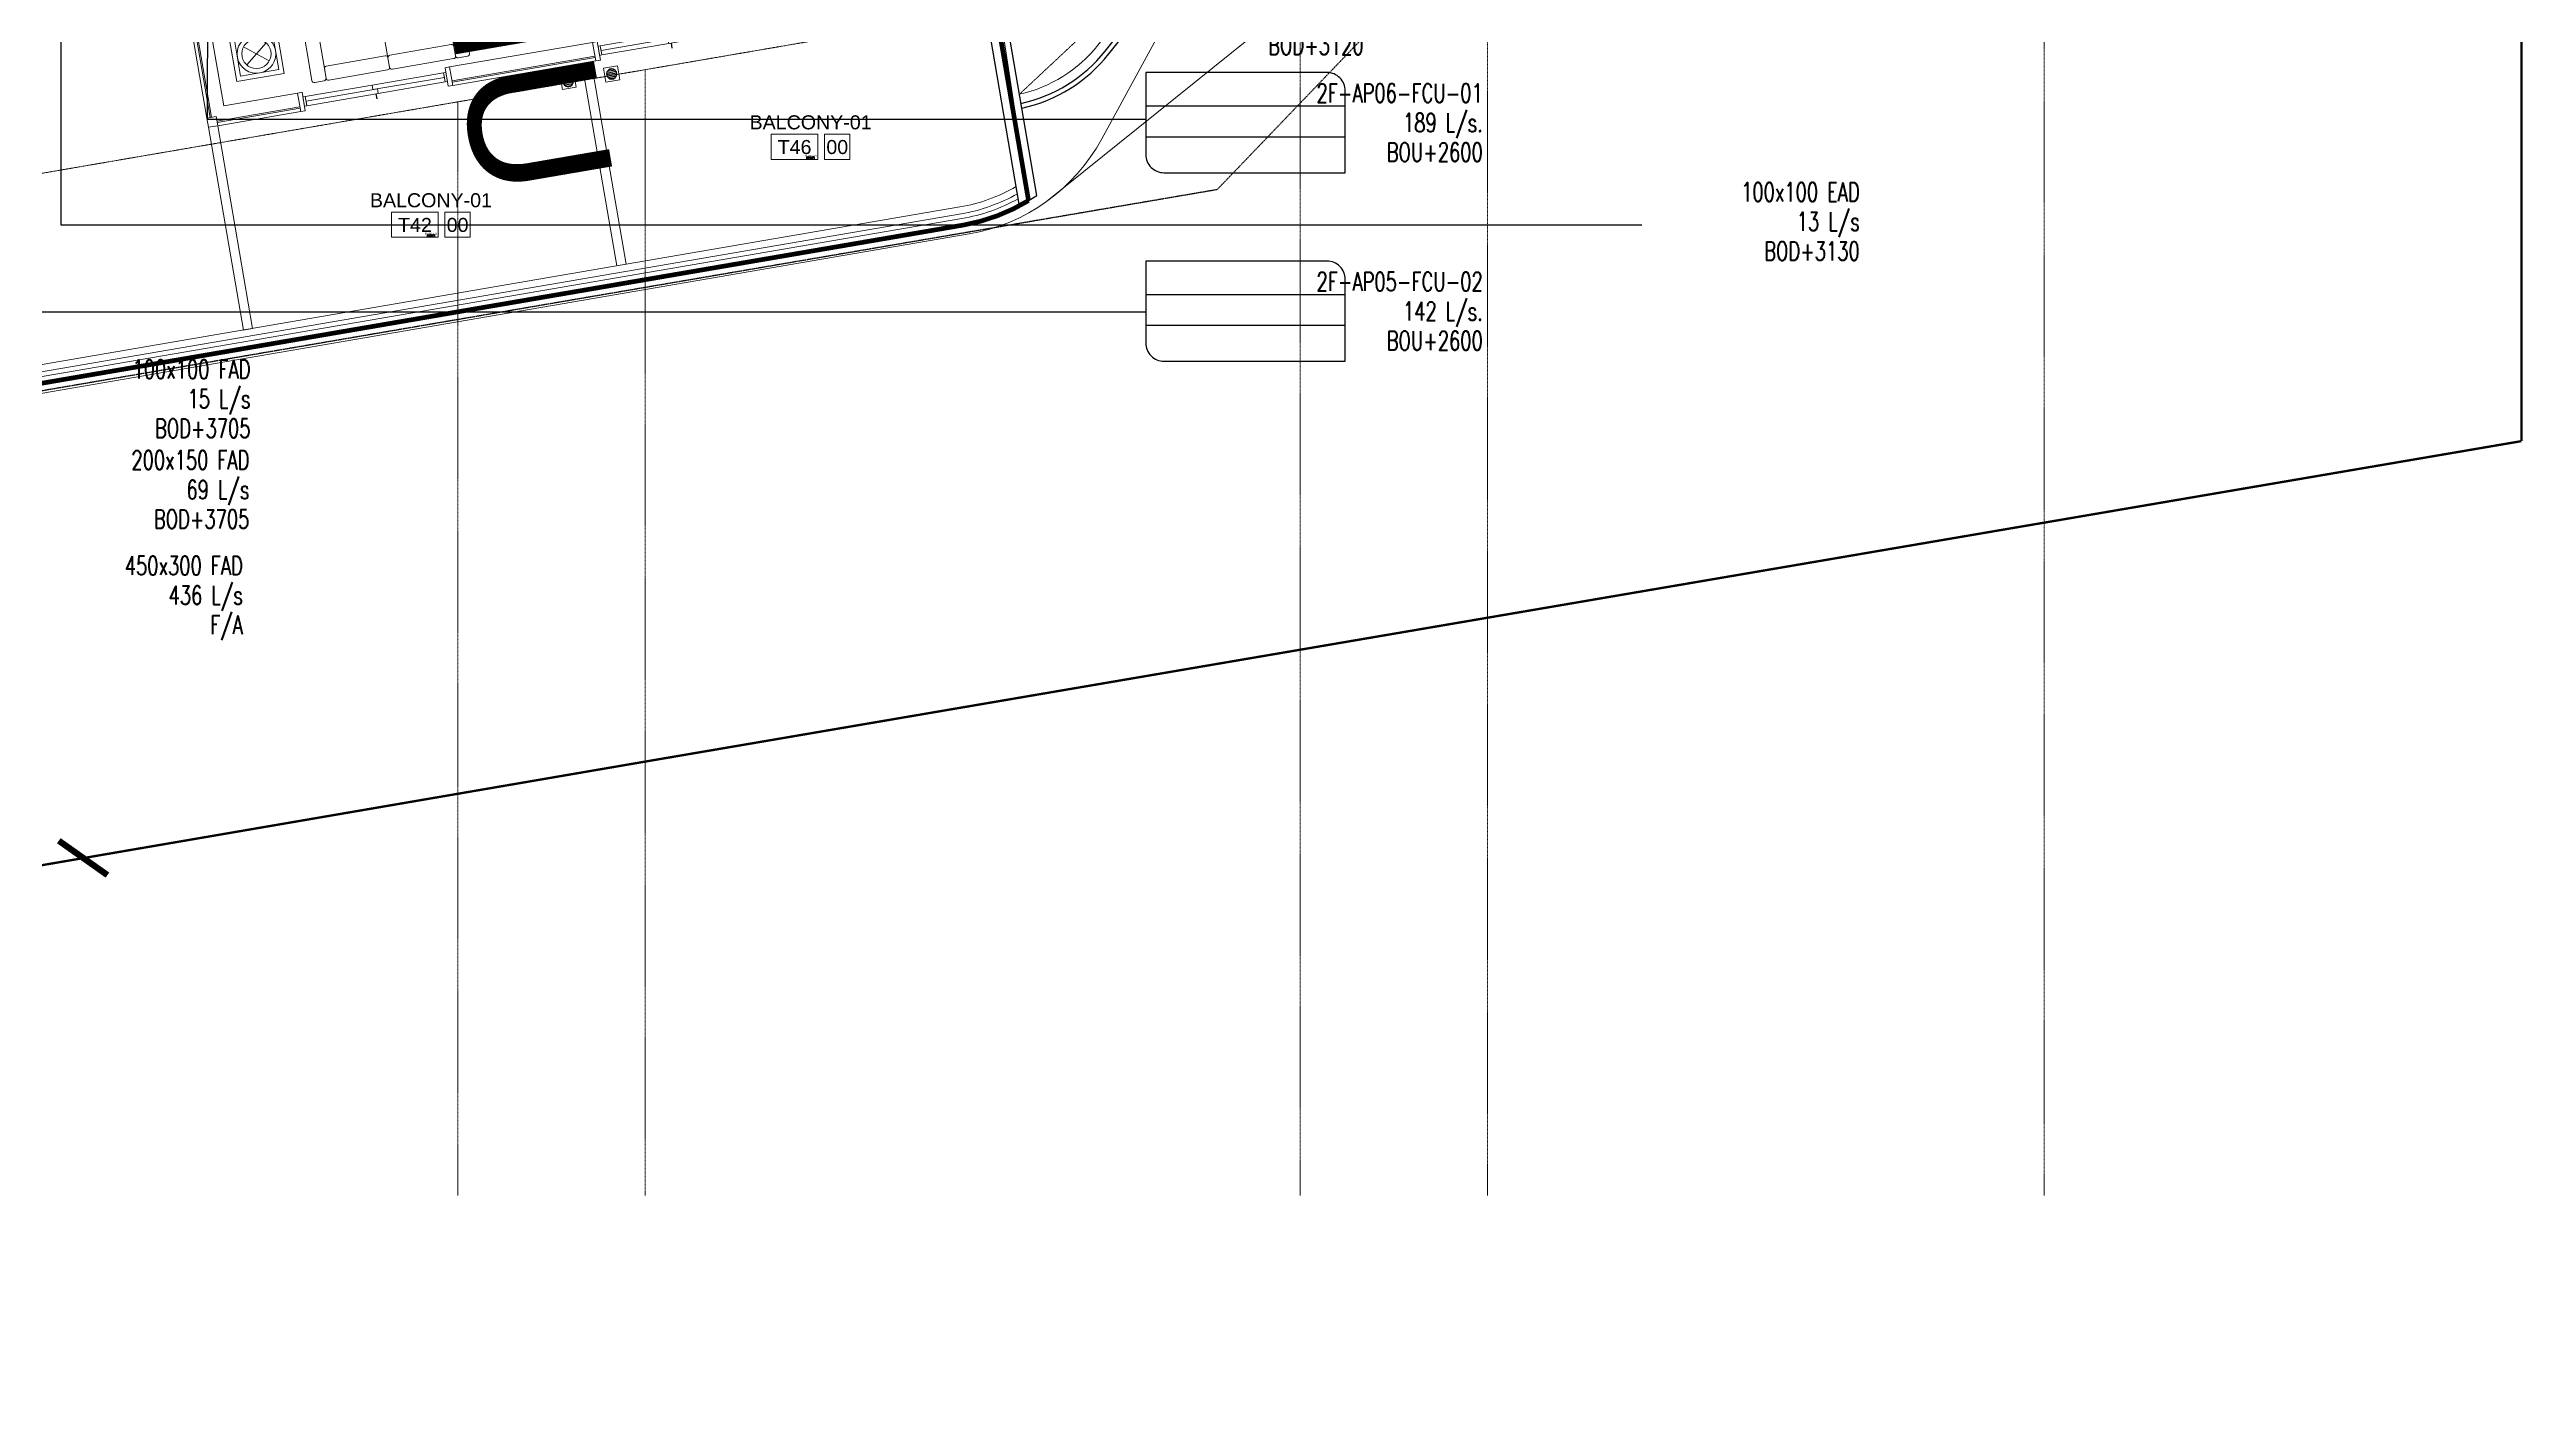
# Model space of a CAD drawing. Header units: millimetres. Extents: x -9226 to 166212, y -13 to 97274.
# Drawn here: x 33584 to 60013, y -12 to 14498 of the extents above; entities that cross this region are included whole.
import ezdxf
from ezdxf.enums import TextEntityAlignment as Align

# ---------------------------------------------------------------- set-up
doc = ezdxf.new("R2010")
doc.units = ezdxf.units.MM
for name, pattern in [('23491-A-XR-GRID$0$23288-XR-Unit GRIDS$0$CENTER2', [28.575, 19.05, -3.175, 3.175, -3.175]), ('23491-GN-XR-PLOT LIMIT$0$DASHED', [0.75, 0.5, -0.25]), ('23491-GN-XR-PLOT LIMIT$0$PHANTOM2', [1.25, 0.625, -0.125, 0.125, -0.125, 0.125, -0.125]), ('23491-XR-AR-2ND FLOOR PLAN$0$1290A0 sheet$0$AUDIT_D_051024121621-1', [0]), ('23491-XR-AR-2ND FLOOR PLAN$0$23491-XR-AR-TYP FLOOR 2ND TO 18TH$0$23491-XR-AR-TYP-FLOOR$0$HIDDEN', [9.525, 6.35, -3.175])]:
    doc.linetypes.add(name, pattern=pattern)
doc.layers.get('0').update_dxf_attribs({"color": 8})
doc.layers.get('Defpoints').update_dxf_attribs({"color": 8})
for name, color, linetype in [('0-AC TEXT', 7, 'Continuous'), ('1.STR', 8, 'Continuous'), ('23491-GN-XR-PLOT LIMIT$0$ARCADE', 8, 'Continuous'), ('23491-GN-XR-PLOT LIMIT$0$BUILDING', 8, 'Continuous'), ('23491-GN-XR-PLOT LIMIT$0$PODIUM', 8, 'Continuous'), ('23491-XR-AR-2ND FLOOR PLAN$0$23491-XR-AR-TYP FLOOR 2ND TO 18TH$0$23491-XR-AR-TYP-FLOOR$0$A-gs-WALL EXTERIOR', 8, 'Continuous'), ('23491-XR-AR-2ND FLOOR PLAN$0$23491-XR-AR-TYP-FLOOR$0$A-ELC-DP', 8, 'Continuous'), ('23491-XR-AR-2ND FLOOR PLAN$0$23491-XR-AR-TYP-FLOOR$0$A-ELC-DP @ 100', 8, 'Continuous'), ('23491-XR-AR-2ND FLOOR PLAN$0$23491-XR-AR-TYP-FLOOR$0$A-ELC-DP @ 1000', 8, 'Continuous'), ('23491-XR-AR-2ND FLOOR PLAN$0$23491-XR-AR-TYP-FLOOR$0$A-ELC-DP @ 2000', 8, 'Continuous'), ('23491-XR-AR-2ND FLOOR PLAN$0$23491-XR-AR-TYP-FLOOR$0$A-ELC-DP @ 250', 8, 'Continuous'), ('23491-XR-AR-2ND FLOOR PLAN$0$23491-XR-AR-TYP-FLOOR$0$A-ELC-DP @ 500', 8, 'Continuous'), ('23491-XR-AR-2ND FLOOR PLAN$0$NEC-DR-FIXTURES', 8, 'Continuous'), ('cloud', 15, 'Continuous'), ('FAD', 3, 'Continuous'), ('TAGGING', 7, 'Continuous')]:
    doc.layers.add(name, color=color, linetype=linetype)
for name, color, linetype, lineweight in [('1.TAGGING', 7, 'Continuous', 5), ('1.XREF', 8, 'Continuous', 9), ('23491-A-XR-GRID$0$G-ANNO-GRID', 8, '23491-A-XR-GRID$0$23288-XR-Unit GRIDS$0$CENTER2', 0), ('23491-GN-XR-PLOT LIMIT$0$A-ANNO-DIMS', 8, 'Continuous', 9), ('23491-GN-XR-PLOT LIMIT$0$G-ANNO-TTLB', 8, 'Continuous', 5), ('23491-XR-AR-2ND FLOOR PLAN$0$23491-XR-AR-TYP FLOOR 2ND TO 18TH$0$23491-XR-AR-TYP-FLOOR$0$A-FLOR-HRAL', 8, 'Continuous', 15), ('23491-XR-AR-2ND FLOOR PLAN$0$23491-XR-AR-TYP FLOOR 2ND TO 18TH$0$23491-XR-AR-TYP-FLOOR$0$A-FLOR-OVHD', 8, '23491-XR-AR-2ND FLOOR PLAN$0$23491-XR-AR-TYP FLOOR 2ND TO 18TH$0$23491-XR-AR-TYP-FLOOR$0$HIDDEN', 15), ('23491-XR-AR-2ND FLOOR PLAN$0$23491-XR-AR-TYP FLOOR 2ND TO 18TH$0$23491-XR-AR-TYP-FLOOR$0$A-FLOR-PN00', 8, 'Continuous', 5), ('23491-XR-AR-2ND FLOOR PLAN$0$23491-XR-AR-TYP FLOOR 2ND TO 18TH$0$23491-XR-AR-TYP-FLOOR$0$A-VM-WALL LOW', 8, 'Continuous', 0), ('23491-XR-AR-2ND FLOOR PLAN$0$23491-XR-AR-TYP FLOOR 2ND TO 18TH$0$23491-XR-AR-TYP-FLOOR$0$A-WALL', 8, 'Continuous', 30), ('23491-XR-AR-2ND FLOOR PLAN$0$23491-XR-AR-TYP-FLOOR$0$A-FURN-FREE-PLAN', 8, 'Continuous', 5), ('23491-XR-AR-2ND FLOOR PLAN$0$23491-XR-AR-TYP-FLOOR$0$A-Glaz-Sill', 8, 'Continuous', 5), ('23491-XR-AR-2ND FLOOR PLAN$0$23491-XR-AR-TYP-FLOOR$0$A-GLAZ-WNDO', 8, 'Continuous', 13), ('23491-XR-AR-2ND FLOOR PLAN$0$23491-XR-AR-TYP-FLOOR$0$A-WALL-CAVI', 8, 'Continuous', 15), ('23491-XR-AR-2ND FLOOR PLAN$0$A-ANNO-DIMS', 8, 'Continuous', 5), ('23491-XR-AR-2ND FLOOR PLAN$0$A-FLOR-IDEN', 8, 'Continuous', 9), ('23491-XR-AR-2ND FLOOR PLAN$0$A-FLOR-IDEN @ 10', 8, 'Continuous', 9), ('23491-XR-AR-2ND FLOOR PLAN$0$A-FLOR-IDEN @ 100', 8, 'Continuous', 9), ('23491-XR-AR-2ND FLOOR PLAN$0$A-FLOR-IDEN @ 5', 8, 'Continuous', 9), ('23491-XR-AR-2ND FLOOR PLAN$0$A-FLOR-IDEN @ 8', 8, 'Continuous', 9), ('23491-XR-AR-2ND FLOOR PLAN$0$A-WALL-CAVI', 8, 'Continuous', 15), ('23491-XR-AR-2ND FLOOR PLAN$0$NEC- Glass', 8, 'Continuous', 5), ('A-ANNO-DIMS', 8, 'Continuous', 9), ('MH SLAB', 15, 'Continuous', 0)]:
    doc.layers.add(name, color=color, linetype=linetype, lineweight=lineweight)
doc.styles.add('23491-XR-AR-2ND FLOOR PLAN$0$23491-XR-AR-TYP-FLOOR$0$SDC-TEXT-ARB', font='sdc-arb.shx')
doc.styles.add('23491-XR-AR-2ND FLOOR PLAN$0$SDC-TEXT_4_2', font='arial.ttf')
doc.styles.add('ROMANS', font='isocp.shx', dxfattribs={"width": 0.8})
doc.styles.add('ROMANS100', font='romans.shx', dxfattribs={"width": 0.7, "height": 100})
doc.dimstyles.new('JSE', dxfattribs={"dimtxt": 50, "dimasz": 150, "dimexe": 0.18, "dimexo": 0.0625, "dimgap": 50, "dimtad": 0, "dimdec": 0, "dimrnd": 5, "dimzin": 0, "dimdsep": 46, "dimtxsty": 'ROMANS', "dimcen": 0.09, "dimclrd": 7, "dimclre": 7, "dimclrt": 7, "dimadec": 0, "dimazin": 0, "dimtfac": 1, "dimtdec": 0, "dimtofl": 0, "dimtmove": 0, "dimatfit": 3, "dimfxl": 1, "dimtolj": 1, "dimtzin": 0, "dimarcsym": 1})

# ---------------------------------------------------------------- blocks, each defined once
blk = doc.blocks.new('23491-XR-AR-2ND FLOOR PLAN$0$23491-XR-AR-TYP-FLOOR$0$A$C1DBE6DB0')
at = {"color": 8, "linetype": 'ByBlock'}
for p, q in [((-0.395, 0), (0.395, 0)), ((-1.287, -0.025), (-1.287, -0.022)), ((-1.287, -0.737), (-1.287, -0.025)), ((-1.262, 0), (-1.16, 0)), ((-1.16, 0), (-1.262, 0)), ((-1.16, 0), (-0.446, 0)), ((-1.135, -0.025), (-1.135, -0.737)), ((-0.42, -0.025), (-0.42, -0.635)), ((-0.42, -0.635), (-0.42, -0.025)), ((0.269, -0.737), (0.269, -0.026)), ((0.294, -0.001), (0.396, -0.001)), ((0.421, -0.026), (0.421, -0.737)), ((-1.16, -0.762), (-1.262, -0.762)), ((-1.135, -0.737), (-1.135, -0.635)), ((-1.11, -0.61), (-0.446, -0.61)), ((-0.446, -0.762), (-1.11, -0.762)), ((-0.42, -0.635), (-0.42, -0.737)), ((-0.42, -0.737), (-0.42, -0.635)), ((-0.395, -0.61), (0.244, -0.61)), ((0.244, -0.762), (-0.395, -0.762)), ((0.269, -0.635), (0.269, -0.737)), ((0.396, -0.763), (0.294, -0.763))]:
    blk.add_line(p, q, dxfattribs=at)
for centre, start, end in [((-1.262, -0.025), 90, 180), ((-1.16, -0.025), 0, 90), ((-0.446, -0.025), 0, 90), ((-0.395, -0.025), 90, 180), ((0.395, -0.025), 45, 90), ((0.294, -0.026), 90, 180), ((0.396, -0.026), 0, 90), ((-1.262, -0.737), 180, 270), ((-1.16, -0.737), 270, 0), ((-1.11, -0.635), 90, 180), ((-1.11, -0.737), 180, 270), ((-0.446, -0.635), 0, 90), ((-0.446, -0.737), 270, 0), ((-0.395, -0.635), 90, 180), ((-0.395, -0.737), 180, 270), ((0.244, -0.635), 0, 90), ((0.244, -0.737), 270, 0), ((0.294, -0.737), 180, 270), ((0.396, -0.737), 270, 0)]:
    blk.add_arc(centre, 0.0254, start, end, dxfattribs=at)
blk = doc.blocks.new('23491-XR-AR-2ND FLOOR PLAN$0$23491-XR-AR-TYP-FLOOR$0$A$C6AB24184')
at = {"color": 8, "linetype": 'ByBlock'}
for p, q in [((-0.514, 0), (-0.514, 0.514)), ((-0.514, 0.514), (0, 0.514)), ((-0.464, 0.05), (-0.464, 0.464)), ((-0.464, 0.464), (-0.05, 0.464)), ((-0.159, 0.379), (-0.355, 0.135)), ((-0.159, 0.135), (-0.355, 0.379)), ((-0.05, 0.464), (-0.05, 0.05)), ((0, 0.514), (0, 0)), ((0, 0), (-0.514, 0)), ((-0.05, 0.05), (-0.464, 0.05))]:
    blk.add_line(p, q, dxfattribs=at)
for radius in [0.207, 0.157]:
    blk.add_circle((-0.257, 0.257), radius, dxfattribs=at)
blk = doc.blocks.new('*U722')
at = {"layer": '23491-XR-AR-2ND FLOOR PLAN$0$23491-XR-AR-TYP-FLOOR$0$A-ELC-DP @ 100', "color": 8, "lineweight": 25, "insert": (129, 100), "char_height": 72.15, "attachment_point": 1, "style": '23491-XR-AR-2ND FLOOR PLAN$0$23491-XR-AR-TYP-FLOOR$0$SDC-TEXT-ARB'}
blk.add_mtext_dynamic_manual_height_columns('{\\fArial|b0|i0|c0|p34;ONU}', width=72.15, gutter_width=361, heights=[0], dxfattribs=at)
at = {"layer": '23491-XR-AR-2ND FLOOR PLAN$0$23491-XR-AR-TYP-FLOOR$0$A-ELC-DP @ 1000', "color": 8, "lineweight": 25, "insert": (129, 100), "char_height": 721.49, "attachment_point": 1, "style": '23491-XR-AR-2ND FLOOR PLAN$0$23491-XR-AR-TYP-FLOOR$0$SDC-TEXT-ARB'}
blk.add_mtext_dynamic_manual_height_columns('{\\fArial|b0|i0|c0|p34;ONU}', width=721.49, gutter_width=3607, heights=[0], dxfattribs=at)
at = {"layer": '23491-XR-AR-2ND FLOOR PLAN$0$23491-XR-AR-TYP-FLOOR$0$A-ELC-DP @ 2000', "color": 8, "lineweight": 25, "insert": (129, 100), "char_height": 1442.99, "attachment_point": 1, "style": '23491-XR-AR-2ND FLOOR PLAN$0$23491-XR-AR-TYP-FLOOR$0$SDC-TEXT-ARB'}
blk.add_mtext_dynamic_manual_height_columns('{\\fArial|b0|i0|c0|p34;ONU}', width=1442.99, gutter_width=7215, heights=[0], dxfattribs=at)
at = {"layer": '23491-XR-AR-2ND FLOOR PLAN$0$23491-XR-AR-TYP-FLOOR$0$A-ELC-DP @ 250', "color": 8, "lineweight": 25, "insert": (129, 100), "char_height": 180.37, "attachment_point": 1, "style": '23491-XR-AR-2ND FLOOR PLAN$0$23491-XR-AR-TYP-FLOOR$0$SDC-TEXT-ARB'}
blk.add_mtext_dynamic_manual_height_columns('{\\fArial|b0|i0|c0|p34;ONU}', width=180.37, gutter_width=902, heights=[0], dxfattribs=at)
at = {"layer": '23491-XR-AR-2ND FLOOR PLAN$0$23491-XR-AR-TYP-FLOOR$0$A-ELC-DP @ 500', "color": 8, "lineweight": 25, "insert": (129, 100), "char_height": 360.75, "attachment_point": 1, "style": '23491-XR-AR-2ND FLOOR PLAN$0$23491-XR-AR-TYP-FLOOR$0$SDC-TEXT-ARB'}
blk.add_mtext_dynamic_manual_height_columns('{\\fArial|b0|i0|c0|p34;ONU}', width=360.75, gutter_width=1804, heights=[0], dxfattribs=at)
blk = doc.blocks.new('23491-XR-AR-2ND FLOOR PLAN$0$23491-XR-AR-TYP-FLOOR$0$A$C81039be2')
h = blk.add_hatch()
h.set_pattern_fill('ANSI31', color=8, scale=66.494154, angle=-360, style=0)
h.set_pattern_definition([(45, (-6738.033, -3450.009), (-5.877308, 5.877308), [])])
h.paths.add_polyline_path([(600, 120), (0, 0), (600, 0)])
at = {"color": 8}
blk.add_line((0, 0), (600, 120), dxfattribs=at)
blk.add_lwpolyline([(0, 120), (0, 0), (600, 0), (600, 120)], close=True, dxfattribs=at)
at = {"layer": '23491-XR-AR-2ND FLOOR PLAN$0$23491-XR-AR-TYP-FLOOR$0$A-ELC-DP'}
blk.add_blockref('*U722', (0, 0), dxfattribs=at)
blk = doc.blocks.new('23491-XR-AR-2ND FLOOR PLAN$0$A$C1cb4348e')
at = {"layer": '23491-XR-AR-2ND FLOOR PLAN$0$23491-XR-AR-TYP-FLOOR$0$A-Glaz-Sill', "color": 8}
for p, q in [((100, 800), (100, 1525)), ((0, 750), (0, 25))]:
    blk.add_line(p, q, dxfattribs=at)
at = {"layer": '23491-XR-AR-2ND FLOOR PLAN$0$NEC- Glass', "color": 8}
for points in [[(100, 1550), (100, 1525), (0, 1525), (0, 1550)], [(0, 1525), (0, 750), (50, 750), (50, 1525)], [(50, 25), (50, 800), (100, 800), (100, 25)], [(100, 0), (100, 25), (0, 25), (0, 0)]]:
    blk.add_lwpolyline(points, close=True, dxfattribs=at)
at = {"layer": 'Defpoints', "color": 8}
blk.add_line((100, 775), (154, 775), dxfattribs=at)
blk = doc.blocks.new('23491-XR-AR-2ND FLOOR PLAN$0$A$C98741eb2')
at = {"layer": '23491-XR-AR-2ND FLOOR PLAN$0$23491-XR-AR-TYP-FLOOR$0$A-Glaz-Sill', "color": 8}
for p, q in [((3430, 1885, 0), (3630, 725, 0)), ((3810, 858, 0), (3627, 1918, 0)), ((6224, 1273, 0), (7752, 1535, 0)), ((7786, 1338, 0), (6258, 1075, 0)), ((4632, 796, 0), (3745, 644, 0)), ((3810, 858, 0), (4598, 993, 0))]:
    blk.add_line(p, q, dxfattribs=at)
at = {"layer": '23491-XR-AR-2ND FLOOR PLAN$0$23491-XR-AR-TYP-FLOOR$0$A-GLAZ-WNDO', "color": 8}
for points in [[(7786, 1338), (7835, 1346), (7801, 1543), (7752, 1535)], [(6209, 1067), (6258, 1075), (6224, 1273), (6175, 1264)], [(4681, 804), (4632, 796), (4598, 993), (4648, 1002)]]:
    blk.add_lwpolyline(points, close=True, dxfattribs=at)
at = {"layer": '23491-XR-AR-2ND FLOOR PLAN$0$23491-XR-AR-TYP-FLOOR$0$A-GLAZ-WNDO', "color": 8, "elevation": 0}
blk.add_lwpolyline([(3728, 742), (3745, 644), (3647, 627), (3630, 725)], close=True, dxfattribs=at)
at = {"layer": '23491-XR-AR-2ND FLOOR PLAN$0$NEC- Glass', "color": 8}
for p, q in [((3466, 1891), (3665, 731)), ((3480, 1893), (3679, 734)), ((7777, 1387), (6250, 1125)), ((7780, 1373), (6252, 1111)), ((4624, 845), (3737, 693)), ((4626, 831), (3739, 679))]:
    blk.add_line(p, q, dxfattribs=at)
at = {"layer": '23491-XR-AR-2ND FLOOR PLAN$0$A-ANNO-DIMS', "color": 8, "xscale": -1, "rotation": 99.75027176316534}
blk.add_blockref('23491-XR-AR-2ND FLOOR PLAN$0$A$C1cb4348e', (9337, 1757), dxfattribs=at)
at = {"layer": '23491-XR-AR-2ND FLOOR PLAN$0$A-ANNO-DIMS', "color": 8, "rotation": 279.7502717629613}
blk.add_blockref('23491-XR-AR-2ND FLOOR PLAN$0$A$C1cb4348e', (4656, 952), dxfattribs=at)
blk = doc.blocks.new('*U507')
at = {"color": 8, "linetype": 'ByBlock'}
for points in [[(1.3, 0), (-7, 0), (-7, 4.5), (1.3, 4.5)], [(2.5, 0), (7, 0), (7, 4.5), (2.5, 4.5)]]:
    blk.add_lwpolyline(points, close=True, dxfattribs=at)
at = {"color": 8, "linetype": 'ByBlock', "style": '23491-XR-AR-2ND FLOOR PLAN$0$SDC-TEXT_4_2'}
for tag, p in [('ROOM-NAME-2', (0, 9.95)), ('ROOM-NAME-1', (0, 6.6)), ('ROOM-NO.', (-2.85, 2.2)), ('ROOM-FINISH', (4.75, 2.2))]:
    blk.add_attdef(tag, text='', height=2.5, dxfattribs=at).set_placement(p, align=Align.MIDDLE_CENTER)
blk = doc.blocks.new('*U742')
at = {"layer": '23491-XR-AR-2ND FLOOR PLAN$0$A-FLOR-IDEN @ 10', "color": 8}
ref = blk.add_blockref('*U507', (37661, 12490), dxfattribs=dict(at, xscale=5.999999999999999, yscale=5.999999999999999, zscale=5.999999999999999))
ref.add_attrib('ROOM-NO.', 'T42', dxfattribs={"layer": '0', "color": 0, "linetype": 'ByBlock', "height": 15, "style": '23491-XR-AR-2ND FLOOR PLAN$0$SDC-TEXT_4_2'}).set_placement((37644, 12503), align=Align.MIDDLE_CENTER)
ref.add_attrib('ROOM-FINISH', '00', dxfattribs={"layer": '0', "color": 0, "linetype": 'ByBlock', "height": 15, "style": '23491-XR-AR-2ND FLOOR PLAN$0$SDC-TEXT_4_2'}).set_placement((37689, 12503), align=Align.MIDDLE_CENTER)
ref.add_attrib('ROOM-NAME-1', 'BALCONY-01', dxfattribs={"layer": '0', "color": 0, "linetype": 'ByBlock', "height": 15, "style": '23491-XR-AR-2ND FLOOR PLAN$0$SDC-TEXT_4_2'}).set_placement((37661, 12530), align=Align.MIDDLE_CENTER)
at = {"layer": '23491-XR-AR-2ND FLOOR PLAN$0$A-FLOR-IDEN @ 100', "color": 8}
ref = blk.add_blockref('*U507', (37661, 12490), dxfattribs=dict(at, xscale=60, yscale=60, zscale=60))
ref.add_attrib('ROOM-NO.', 'T42', dxfattribs={"layer": '0', "color": 0, "linetype": 'ByBlock', "height": 150, "style": '23491-XR-AR-2ND FLOOR PLAN$0$SDC-TEXT_4_2'}).set_placement((37490, 12622), align=Align.MIDDLE_CENTER)
ref.add_attrib('ROOM-FINISH', '00', dxfattribs={"layer": '0', "color": 0, "linetype": 'ByBlock', "height": 150, "style": '23491-XR-AR-2ND FLOOR PLAN$0$SDC-TEXT_4_2'}).set_placement((37946, 12622), align=Align.MIDDLE_CENTER)
ref.add_attrib('ROOM-NAME-1', 'BALCONY-01', dxfattribs={"layer": '0', "color": 0, "linetype": 'ByBlock', "height": 150, "style": '23491-XR-AR-2ND FLOOR PLAN$0$SDC-TEXT_4_2'}).set_placement((37661, 12886), align=Align.MIDDLE_CENTER)
at = {"layer": '23491-XR-AR-2ND FLOOR PLAN$0$A-FLOR-IDEN @ 5', "color": 8}
ref = blk.add_blockref('*U507', (37661, 12490), dxfattribs=dict(at, xscale=3, yscale=3, zscale=3))
ref.add_attrib('ROOM-NO.', 'T42', dxfattribs={"layer": '0', "color": 0, "linetype": 'ByBlock', "height": 7.5, "style": '23491-XR-AR-2ND FLOOR PLAN$0$SDC-TEXT_4_2'}).set_placement((37652, 12497), align=Align.MIDDLE_CENTER)
ref.add_attrib('ROOM-FINISH', '00', dxfattribs={"layer": '0', "color": 0, "linetype": 'ByBlock', "height": 7.5, "style": '23491-XR-AR-2ND FLOOR PLAN$0$SDC-TEXT_4_2'}).set_placement((37675, 12497), align=Align.MIDDLE_CENTER)
ref.add_attrib('ROOM-NAME-1', 'BALCONY-01', dxfattribs={"layer": '0', "color": 0, "linetype": 'ByBlock', "height": 7.5, "style": '23491-XR-AR-2ND FLOOR PLAN$0$SDC-TEXT_4_2'}).set_placement((37661, 12510), align=Align.MIDDLE_CENTER)
at = {"layer": '23491-XR-AR-2ND FLOOR PLAN$0$A-FLOR-IDEN @ 8', "color": 8}
ref = blk.add_blockref('*U507', (37661, 12490), dxfattribs=dict(at, xscale=4.8, yscale=4.8, zscale=4.8))
ref.add_attrib('ROOM-NO.', 'T42', dxfattribs={"layer": '0', "color": 0, "linetype": 'ByBlock', "height": 12, "style": '23491-XR-AR-2ND FLOOR PLAN$0$SDC-TEXT_4_2'}).set_placement((37647, 12501), align=Align.MIDDLE_CENTER)
ref.add_attrib('ROOM-FINISH', '00', dxfattribs={"layer": '0', "color": 0, "linetype": 'ByBlock', "height": 12, "style": '23491-XR-AR-2ND FLOOR PLAN$0$SDC-TEXT_4_2'}).set_placement((37683, 12501), align=Align.MIDDLE_CENTER)
ref.add_attrib('ROOM-NAME-1', 'BALCONY-01', dxfattribs={"layer": '0', "color": 0, "linetype": 'ByBlock', "height": 12, "style": '23491-XR-AR-2ND FLOOR PLAN$0$SDC-TEXT_4_2'}).set_placement((37661, 12522), align=Align.MIDDLE_CENTER)
blk = doc.blocks.new('*U746')
at = {"layer": '23491-XR-AR-2ND FLOOR PLAN$0$A-FLOR-IDEN @ 10', "color": 8}
ref = blk.add_blockref('*U507', (41718, 13323), dxfattribs=dict(at, xscale=5.999999999999999, yscale=5.999999999999999, zscale=5.999999999999999))
ref.add_attrib('ROOM-NO.', 'T46', dxfattribs={"layer": '0', "color": 0, "linetype": 'ByBlock', "height": 15, "style": '23491-XR-AR-2ND FLOOR PLAN$0$SDC-TEXT_4_2'}).set_placement((41701, 13336), align=Align.MIDDLE_CENTER)
ref.add_attrib('ROOM-FINISH', '00', dxfattribs={"layer": '0', "color": 0, "linetype": 'ByBlock', "height": 15, "style": '23491-XR-AR-2ND FLOOR PLAN$0$SDC-TEXT_4_2'}).set_placement((41746, 13336), align=Align.MIDDLE_CENTER)
ref.add_attrib('ROOM-NAME-1', 'BALCONY-01', dxfattribs={"layer": '0', "color": 0, "linetype": 'ByBlock', "height": 15, "style": '23491-XR-AR-2ND FLOOR PLAN$0$SDC-TEXT_4_2'}).set_placement((41718, 13362), align=Align.MIDDLE_CENTER)
at = {"layer": '23491-XR-AR-2ND FLOOR PLAN$0$A-FLOR-IDEN @ 100', "color": 8}
ref = blk.add_blockref('*U507', (41718, 13323), dxfattribs=dict(at, xscale=60, yscale=60, zscale=60))
ref.add_attrib('ROOM-NO.', 'T46', dxfattribs={"layer": '0', "color": 0, "linetype": 'ByBlock', "height": 150, "style": '23491-XR-AR-2ND FLOOR PLAN$0$SDC-TEXT_4_2'}).set_placement((41547, 13455), align=Align.MIDDLE_CENTER)
ref.add_attrib('ROOM-FINISH', '00', dxfattribs={"layer": '0', "color": 0, "linetype": 'ByBlock', "height": 150, "style": '23491-XR-AR-2ND FLOOR PLAN$0$SDC-TEXT_4_2'}).set_placement((42003, 13455), align=Align.MIDDLE_CENTER)
ref.add_attrib('ROOM-NAME-1', 'BALCONY-01', dxfattribs={"layer": '0', "color": 0, "linetype": 'ByBlock', "height": 150, "style": '23491-XR-AR-2ND FLOOR PLAN$0$SDC-TEXT_4_2'}).set_placement((41718, 13719), align=Align.MIDDLE_CENTER)
at = {"layer": '23491-XR-AR-2ND FLOOR PLAN$0$A-FLOR-IDEN @ 5', "color": 8}
ref = blk.add_blockref('*U507', (41718, 13323), dxfattribs=dict(at, xscale=3, yscale=3, zscale=3))
ref.add_attrib('ROOM-NO.', 'T46', dxfattribs={"layer": '0', "color": 0, "linetype": 'ByBlock', "height": 7.5, "style": '23491-XR-AR-2ND FLOOR PLAN$0$SDC-TEXT_4_2'}).set_placement((41709, 13329), align=Align.MIDDLE_CENTER)
ref.add_attrib('ROOM-FINISH', '00', dxfattribs={"layer": '0', "color": 0, "linetype": 'ByBlock', "height": 7.5, "style": '23491-XR-AR-2ND FLOOR PLAN$0$SDC-TEXT_4_2'}).set_placement((41732, 13329), align=Align.MIDDLE_CENTER)
ref.add_attrib('ROOM-NAME-1', 'BALCONY-01', dxfattribs={"layer": '0', "color": 0, "linetype": 'ByBlock', "height": 7.5, "style": '23491-XR-AR-2ND FLOOR PLAN$0$SDC-TEXT_4_2'}).set_placement((41718, 13343), align=Align.MIDDLE_CENTER)
at = {"layer": '23491-XR-AR-2ND FLOOR PLAN$0$A-FLOR-IDEN @ 8', "color": 8}
ref = blk.add_blockref('*U507', (41718, 13323), dxfattribs=dict(at, xscale=4.8, yscale=4.8, zscale=4.8))
ref.add_attrib('ROOM-NO.', 'T46', dxfattribs={"layer": '0', "color": 0, "linetype": 'ByBlock', "height": 12, "style": '23491-XR-AR-2ND FLOOR PLAN$0$SDC-TEXT_4_2'}).set_placement((41704, 13333), align=Align.MIDDLE_CENTER)
ref.add_attrib('ROOM-FINISH', '00', dxfattribs={"layer": '0', "color": 0, "linetype": 'ByBlock', "height": 12, "style": '23491-XR-AR-2ND FLOOR PLAN$0$SDC-TEXT_4_2'}).set_placement((41741, 13333), align=Align.MIDDLE_CENTER)
ref.add_attrib('ROOM-NAME-1', 'BALCONY-01', dxfattribs={"layer": '0', "color": 0, "linetype": 'ByBlock', "height": 12, "style": '23491-XR-AR-2ND FLOOR PLAN$0$SDC-TEXT_4_2'}).set_placement((41718, 13354), align=Align.MIDDLE_CENTER)
blk = doc.blocks.new('23491-GN-XR-PLOT LIMIT$0$_ArchTick')
at = {"color": 8, "linetype": 'ByBlock', "const_width": 0.15}
blk.add_lwpolyline([(-0.5, -0.5), (0.5, 0.5)], dxfattribs=at)
blk = doc.blocks.new('23491-GN-XR-PLOT LIMIT')
at = {"layer": '23491-GN-XR-PLOT LIMIT$0$ARCADE', "color": 8}
blk.add_lwpolyline([(48272, 23526, 0.000496), (5000, 16088), (5000, 11014, -0.000526), (50902, 18902), (55000, 23715), (55000, 82244), (50764, 86480), (9265, 86480), (5000, 82215), (5000, 81480), (48693, 81480), (50500, 80173), (50500, 25555)], format="xyb", close=True, dxfattribs=at)
at = {"layer": '23491-GN-XR-PLOT LIMIT$0$BUILDING', "color": 8, "linetype": '23491-GN-XR-PLOT LIMIT$0$DASHED', "ltscale": 15, "flags": 128}
blk.add_lwpolyline([(48693, 81480), (11336, 81480), (10000, 80144), (10000, 6804, -0.000414), (46066, 13003), (50500, 17624), (50500, 80173)], format="xyb", close=True, dxfattribs=at)
at = {"layer": '23491-GN-XR-PLOT LIMIT$0$G-ANNO-TTLB', "color": 8, "linetype": '23491-GN-XR-PLOT LIMIT$0$PHANTOM2', "ltscale": 25, "const_width": 25, "flags": 128}
blk.add_lwpolyline([(60000, 91480), (0, 91480), (0, 0, -0.000688), (60000, 10310)], format="xyb", close=True, dxfattribs=at)
at = {"layer": '23491-GN-XR-PLOT LIMIT$0$PODIUM', "color": 8, "linetype": '23491-GN-XR-PLOT LIMIT$0$DASHED', "ltscale": 15, "flags": 128}
blk.add_lwpolyline([(5000, 82215), (5000, 11014, -0.000526), (50902, 18902), (55000, 23715), (55000, 82244), (50764, 86480), (9265, 86480)], format="xyb", close=True, dxfattribs=at)
blk.add_lwpolyline([(5000, 82215), (5000, 11014, -0.000526), (50902, 18902), (55000, 23715), (55000, 82244), (50764, 86480), (9265, 86480)], format="xyb", close=True, dxfattribs=at)
at = {"layer": '23491-GN-XR-PLOT LIMIT$0$A-ANNO-DIMS', "color": 8, "xscale": 450, "yscale": 450, "zscale": 450, "rotation": 279.7397293280741}
blk.add_blockref('23491-GN-XR-PLOT LIMIT$0$_ArchTick', (33944, 5854), dxfattribs=at)
blk = doc.blocks.new('23491-XR-AR-2ND FLOOR PLAN$0$A$C09286910')
at = {"layer": '23491-XR-AR-2ND FLOOR PLAN$0$NEC-DR-FIXTURES', "color": 8}
for p, q in [((-0.049, -0.025), (-0.049, 0.025)), ((-0.033, -0.044), (-0.033, 0.044)), ((-0.016, -0.053), (-0.016, 0.053)), ((0, -0.055), (0, 0.055)), ((0.016, -0.053), (0.016, 0.053)), ((0.033, -0.044), (0.033, 0.044)), ((0.049, -0.025), (0.049, 0.025))]:
    blk.add_line(p, q, dxfattribs=at)
at = {"layer": '23491-XR-AR-2ND FLOOR PLAN$0$NEC-DR-FIXTURES', "color": 8, "lineweight": 0, "ltscale": 0.5}
blk.add_lwpolyline([(-0.075, -0.075), (0.075, -0.075), (0.075, 0.075), (-0.075, 0.075)], close=True, dxfattribs=at)
at = {"layer": '23491-XR-AR-2ND FLOOR PLAN$0$NEC-DR-FIXTURES', "color": 8, "linetype": 'ByBlock'}
blk.add_circle((0, 0), 0.055, dxfattribs=at)
blk = doc.blocks.new('23491-XR-AR-2ND FLOOR PLAN')
at = {"layer": '23491-XR-AR-2ND FLOOR PLAN$0$23491-XR-AR-TYP FLOOR 2ND TO 18TH$0$23491-XR-AR-TYP-FLOOR$0$A-FLOR-HRAL', "color": 8}
for points in [[(43929, 12955, -0.08605), (43326, 12740), (12013, 7359, -0.414214), (10772, 8237), (10241, 11342, -0.414214), (10506, 11718), (11196, 11836)], [(43938, 12902, -0.083716), (43334, 12690), (12022, 7310, -0.414214), (10723, 8228), (10191, 11334, -0.414214), (10498, 11767), (11187, 11885)]]:
    blk.add_lwpolyline(points, format="xyb", dxfattribs=at)
at = {"layer": '23491-XR-AR-2ND FLOOR PLAN$0$23491-XR-AR-TYP FLOOR 2ND TO 18TH$0$23491-XR-AR-TYP-FLOOR$0$A-FLOR-OVHD', "color": 8, "ltscale": 0.1}
blk.add_line((43949, 14019), (48818, 18579), dxfattribs=at)
at = {"layer": '23491-XR-AR-2ND FLOOR PLAN$0$23491-XR-AR-TYP FLOOR 2ND TO 18TH$0$23491-XR-AR-TYP-FLOOR$0$A-FLOR-PN00', "color": 8}
for p, q in [((44831, 13543), (45993, 15684)), ((12051, 7137), (43412, 12526))]:
    blk.add_line(p, q, dxfattribs=at)
blk.add_lwpolyline([(29250, 81580), (48500, 81580, -0.414214), (50600, 79480), (50600, 18944, -0.209971), (49953, 17471), (44238, 12872)], format="xyb", dxfattribs=at)
blk.add_arc((43073, 14497), 2000, 279.7503, 331.5036, dxfattribs=at)
at = {"layer": '23491-XR-AR-2ND FLOOR PLAN$0$23491-XR-AR-TYP FLOOR 2ND TO 18TH$0$23491-XR-AR-TYP-FLOOR$0$A-gs-WALL EXTERIOR', "color": 8}
for points in [[(43966, 13921, 0.173524), (44866, 14481), (45811, 15662, -0.741256), (46166, 15520), (46136, 15160, 0.634718), (46292, 15069), (46700, 15352, 0.090119), (46725, 15377), (48956, 18603)], [(43975, 13871, 0.173849), (44905, 14450), (45850, 15630, -0.741256), (46117, 15524), (46086, 15164, 0.634718), (46321, 15028), (46728, 15311, 0.090119), (46766, 15349), (49025, 18615)]]:
    blk.add_lwpolyline(points, format="xyb", dxfattribs=at)
at = {"layer": '23491-XR-AR-2ND FLOOR PLAN$0$23491-XR-AR-TYP FLOOR 2ND TO 18TH$0$23491-XR-AR-TYP-FLOOR$0$A-VM-WALL LOW', "color": 8}
for points in [[(43949, 14019, 0.172807), (44788, 14544), (45733, 15724, -0.741256), (46266, 15511), (46235, 15152), (46643, 15434), (48818, 18579)], [(43916, 13033, -0.089813), (43313, 12814), (12001, 7433, -0.414214), (10846, 8249), (10315, 11355, -0.414214), (10519, 11644), (11209, 11762)], [(43952, 12824, -0.080447), (43347, 12617), (12035, 7236, -0.414214), (10649, 8215), (10118, 11321, -0.414214), (10485, 11841), (11175, 11959)]]:
    blk.add_lwpolyline(points, format="xyb", dxfattribs=at)
at = {"layer": '23491-XR-AR-2ND FLOOR PLAN$0$23491-XR-AR-TYP FLOOR 2ND TO 18TH$0$23491-XR-AR-TYP-FLOOR$0$A-WALL', "color": 8}
for p, q in [((44136, 12936, 0), (43723, 15336, 0)), ((43952, 12824, 0), (43526, 15302, 0)), ((43952, 12824), (44136, 12936))]:
    blk.add_line(p, q, dxfattribs=at)
at = {"layer": '23491-XR-AR-2ND FLOOR PLAN$0$23491-XR-AR-TYP-FLOOR$0$A-WALL-CAVI', "color": 8, "elevation": 0}
blk.add_lwpolyline([(35284, 13666), (35657, 11498), (35755, 11515), (35383, 13683)], dxfattribs=at)
at = {"layer": '23491-XR-AR-2ND FLOOR PLAN$0$A-WALL-CAVI', "color": 8}
for p, q in [((39275, 14352, 0), (39648, 12184)), ((39374, 14369, 0), (39747, 12201))]:
    blk.add_line(p, q, dxfattribs=at)
at = {"layer": '23491-XR-AR-2ND FLOOR PLAN$0$23491-XR-AR-TYP-FLOOR$0$A-FURN-FREE-PLAN', "color": 8, "extrusion": (3.409e-07, -2.87314e-07, 1)}
for name, p, xscale, yscale, zscale, rotation in [('23491-XR-AR-2ND FLOOR PLAN$0$23491-XR-AR-TYP-FLOOR$0$A$C1DBE6DB0', (36680, 14963, 0), -1000.000000000001, 1000.000000000016, 1000.000000000002, 9.750838293022975), ('23491-XR-AR-2ND FLOOR PLAN$0$23491-XR-AR-TYP-FLOOR$0$A$C6AB24184', (35499, 14661, 0), -1000.000000000004, 1000.000000000013, 1000.00000000001, 279.7508382930232)]:
    blk.add_blockref(name, p, dxfattribs=dict(at, xscale=xscale, yscale=yscale, zscale=zscale, rotation=rotation))
at = {"layer": '23491-XR-AR-2ND FLOOR PLAN$0$23491-XR-AR-TYP-FLOOR$0$A-Glaz-Sill', "color": 8, "lineweight": 25, "rotation": 279.7502717615719}
blk.add_blockref('23491-XR-AR-2ND FLOOR PLAN$0$23491-XR-AR-TYP-FLOOR$0$A$C81039be2', (38744, 17619), dxfattribs=at)
at = {"layer": '23491-XR-AR-2ND FLOOR PLAN$0$23491-XR-AR-TYP-FLOOR$0$A-GLAZ-WNDO', "color": 8}
blk.add_blockref('23491-XR-AR-2ND FLOOR PLAN$0$A$C98741eb2', (31637, 13039, 0), dxfattribs=at)
at = {"layer": '23491-XR-AR-2ND FLOOR PLAN$0$A-FLOR-IDEN'}
for name in ['*U746', '*U742']:
    blk.add_blockref(name, (0, 0), dxfattribs=at)
at = {"layer": '23491-XR-AR-2ND FLOOR PLAN$0$A-WALL-CAVI', "color": 8}
blk.add_blockref('23491-GN-XR-PLOT LIMIT', (0, 0), dxfattribs=at)
at = {"layer": '23491-XR-AR-2ND FLOOR PLAN$0$NEC-DR-FIXTURES', "color": 8, "linetype": '23491-XR-AR-2ND FLOOR PLAN$0$1290A0 sheet$0$AUDIT_D_051024121621-1', "xscale": -1000, "yscale": 1000, "zscale": 1000, "rotation": 99.74458918693995}
for p in [(39592, 14236), (39128, 14155)]:
    blk.add_blockref('23491-XR-AR-2ND FLOOR PLAN$0$A$C09286910', p, dxfattribs=at)
blk = doc.blocks.new('23491-A-XR-GRID')
at = {"layer": '23491-A-XR-GRID$0$G-ANNO-GRID', "color": 8, "ltscale": 0.5}
for p, q in [((54900, 96274), (54900, 2246)), ((48950, 15828), (48950, 2246)), ((46950, 15485), (46950, 2246)), ((39950, 14282), (39950, 2246)), ((37950, 13938), (37950, 2246))]:
    blk.add_line(p, q, dxfattribs=at)
at = {"layer": '23491-A-XR-GRID$0$G-ANNO-GRID', "color": 8, "ltscale": 0.5, "extrusion": (-0.000521864, -4.45141e-05, 1)}
blk.add_line((-5047, 6549, -17), (59188, 17588, 17), dxfattribs=at)
blk = doc.blocks.new('XREF')
at = {"layer": 'A-ANNO-DIMS', "color": 8}
blk.add_blockref('23491-XR-AR-2ND FLOOR PLAN', (0, 0), dxfattribs=at)
blk.add_blockref('23491-A-XR-GRID', (0, 0))
blk = doc.blocks.new('I LOVE USTR')
at = {"layer": 'MH SLAB'}
blk.add_line((43311, 17735, 0), (44047, 12883), dxfattribs=at)
at = {"layer": 'MH SLAB', "const_width": 50}
blk.add_lwpolyline([(43216, 17719), (44047, 12883, -0.093317), (43355, 12622), (12015, 7240, -0.414199), (10630, 8219), (9936, 12257), (11020, 12443), (9741, 19885), (10254, 19973), (10238, 20067), (12309, 20423), (10826, 29051, -0.414214), (11805, 30437), (26850, 33022), (26850, 34180), (27600, 34180), (27600, 79563, -0.414214), (29600, 81563), (37750, 81563), (47800, 81563, -0.414214), (49800, 79563), (49800, 18851), (43216, 17719)], format="xyb", dxfattribs=at)
blk = doc.blocks.new('A$C32d94600')
at = {"layer": 'cloud', "color": 15}
blk.add_blockref('I LOVE USTR', (-5100, -86376, 0), dxfattribs=at)
blk = doc.blocks.new('*U563')
at = {"layer": 'TAGGING', "color": 7, "linetype": 'Continuous', "extrusion": (0.017452, 2.537e-13, 0.999848)}
for p, q in [((1639, -276, -28), (0, -276, 0)), ((1639, -530, -28), (0, -530, 0))]:
    blk.add_line(p, q, dxfattribs=at)
blk.add_lwpolyline([(0, -1489), (0, 0), (-673, 0, 0.414214), (-823, -150), (-823, -1639), (-150, -1639, 0.414214)], format="xyb", close=True, dxfattribs=at)

msp = doc.modelspace()

# ---------------------------------------------------------------- block references
at = {"layer": '1.STR'}
msp.add_blockref('A$C32d94600', (5100, 86375.3), dxfattribs=at)

# ---------------------------------------------------------------- next in the draw order: block references
at = {"layer": '1.XREF'}
msp.add_blockref('XREF', (0, 0), dxfattribs=at)

# ---------------------------------------------------------------- next in the draw order: linework, layer by layer
at = {"layer": 'FAD', "color": 7, "elevation": 0}
msp.add_lwpolyline([(33704.3, 19080.6), (33704.3, 12622.5), (50600, 12622.5)], dxfattribs=at)

# ---------------------------------------------------------------- next in the draw order: block references
at = {"layer": '1.TAGGING', "extrusion": (-0.017974, -0.001443, 0.999837), "xscale": 1.301204819277109, "yscale": 1.301204819277109, "zscale": 1.301204819277109, "rotation": 85.40626794580818}
for p in [(-10580.5, 46286.9, -839.5), (-8571.1, 46125.7, -831.8)]:
    msp.add_blockref('*U563', p, dxfattribs=at)

# ---------------------------------------------------------------- next in the draw order: texts
at = {"layer": '0-AC TEXT', "char_height": 200, "width": 2328.667, "attachment_point": 3, "line_spacing_factor": 0.946776, "style": 'ROMANS100'}
for s, insert in [('200x150 FAD\\P69 L/s\\PBOD+3120', (47627.9, 15273.5)), ('100x100 EAD\\P13 L/s\\PBOD+3130', (52928.7, 13074.1, 0)), ('100x100 FAD\\P15 L/s\\PBOD+3705', (35732.2, 11178.2, 6.7)), ('200x150 FAD\\P69 L/s\\PBOD+3705', (35720.2, 10208.3)), ('450x300 FAD\\P436 L/s\\PF/A', (35649.7, 9078.9))]:
    msp.add_mtext(s, dxfattribs=dict(at, insert=insert))
at = {"layer": '0-AC TEXT', "extrusion": (-0.017974, -0.001443, 0.999837), "char_height": 200, "width": 3514.266, "attachment_point": 3, "text_direction": (0.999838, -7.3e-05, 0.017974), "line_spacing_factor": 0.946776, "style": 'ROMANS100'}
for s, insert in [('2F-AP06-FCU-01\\P189 L/s. \\PBOU+2600', (48900.7, 14131.5, 94.3)), ('2F-AP05-FCU-02\\P142 L/s. \\PBOU+2600', (48900.7, 12115.7, 99.1))]:
    msp.add_mtext(s, dxfattribs=dict(at, insert=insert))

# ---------------------------------------------------------------- next in the draw order: leaders
at = {"layer": 'FAD'}
for points in [[(33286.9, 20166.9, 0), (33286.9, 11692.8, 0), (45299.2, 11692.8, 0)], [(35284.1, 20160.3, 0), (35271.1, 13753.8, 0), (45299.3, 13754, 0)]]:
    msp.add_leader(points, dimstyle='JSE', override={"dimgap": 50, "dimtad": 0}, dxfattribs=at)

doc.saveas('drawing.dxf')
